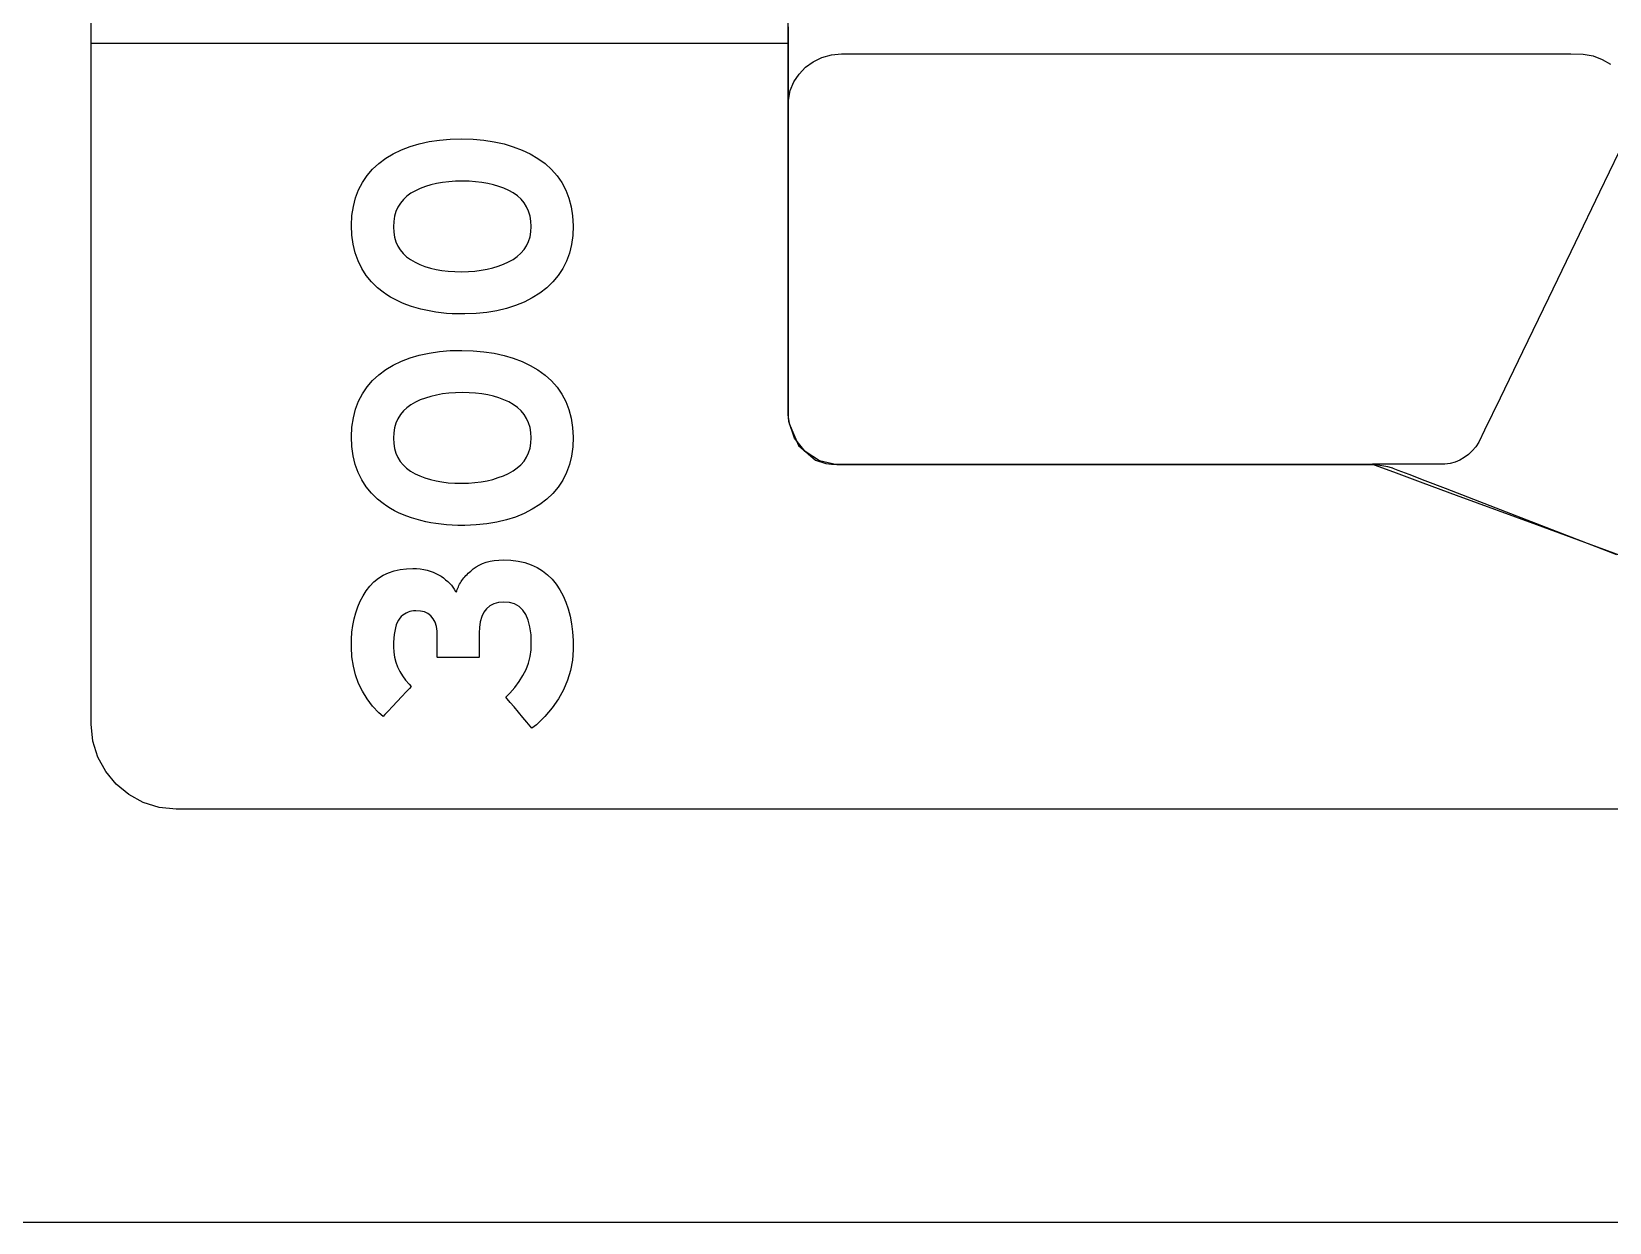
# Model space of a CAD drawing. Extents: x 1 to 47.7, y 0.2 to 35.
# Drawn here: x 36.263 to 37.19, y 2.26 to 2.96 of the extents above; entities that cross this region are included whole.
import ezdxf

# ---------------------------------------------------------------- set-up
doc = ezdxf.new("R2010")
doc.units = 0
doc.header["$MEASUREMENT"] = 0
for name, color, linetype in [('7_1__EMPTY_IO_BOARD_POSITI', 7, 'CONTINUOUS'), ('7_2___8__INDEPENDENT_INPUT', 7, 'CONTINUOUS'), ('7_3___8__OPTOISO_INDEPENDE', 7, 'CONTINUOUS'), ('7_4___24__OPTOISO_INDEPEND', 7, 'CONTINUOUS'), ('7_5___8__INDEPENDENT_INPUT', 7, 'CONTINUOUS'), ('7_6____8__INDEPENDENT_INPU', 7, 'CONTINUOUS'), ('7_7____8__OPTOISO_INDEPEND', 7, 'CONTINUOUS'), ('7_8____8__OPTOISO_INDEPEND', 7, 'CONTINUOUS'), ('8_0_____DWG', 7, 'CONTINUOUS')]:
    doc.layers.add(name, color=color, linetype=linetype)

msp = doc.modelspace()

# ---------------------------------------------------------------- linework, layer by layer
at = {"layer": '7_1__EMPTY_IO_BOARD_POSITI'}
msp.add_lwpolyline([(37.19469, 2.65235), (37.12378, 2.67977), (37.09403, 2.69127), (37.08212, 2.69588), (37.07274, 2.6995), (37.06635, 2.70197), (37.06338, 2.70312), (37.06313, 2.70321), (37.06241, 2.70344), (37.06026, 2.70413), (37.05426, 2.70509), (37.05246, 2.70521), (37.05242, 2.70521), (37.05041, 2.70521), (37.04334, 2.70521), (37.03179, 2.70521), (37.01635, 2.70521), (36.99765, 2.70521), (36.97631, 2.70521), (36.95294, 2.70521), (36.85152, 2.70521), (36.80469, 2.70521), (36.7844, 2.70521), (36.76703, 2.70521), (36.75318, 2.70521), (36.74347, 2.70521), (36.73852, 2.70521), (36.73647, 2.70525), (36.72636, 2.70758), (36.71787, 2.71303), (36.71165, 2.72094), (36.70836, 2.73066), (36.70807, 2.73329), (36.70802, 2.73463), (36.70801, 2.73527), (36.70801, 2.73883), (36.70801, 2.74783), (36.70801, 2.76211), (36.70801, 2.78151), (36.70801, 2.80588), (36.70801, 2.83507), (36.70801, 2.86892), (36.70801, 2.90729), (36.70801, 2.95001), (36.70801, 2.99694)], dxfattribs=at)
at = {"layer": '7_2___8__INDEPENDENT_INPUT'}
for points in [[(36.70795, 2.96258), (36.70795, 2.93088), (36.70795, 2.90134), (36.70795, 2.87403), (36.70795, 2.84901), (36.70795, 2.82632), (36.70795, 2.80603), (36.70795, 2.78818), (36.70795, 2.77284), (36.70795, 2.76007), (36.70795, 2.7499), (36.70795, 2.74241), (36.70795, 2.73765), (36.70795, 2.73523), (36.70803, 2.73331), (36.70848, 2.72957), (36.71392, 2.71653), (36.72391, 2.70797), (36.7301, 2.70596), (36.7334, 2.70562), (36.73764, 2.70561), (36.74323, 2.70561), (36.75113, 2.70561), (36.77296, 2.70561), (36.80133, 2.70561), (36.83441, 2.70561), (36.90748, 2.70561), (36.94383, 2.70561), (36.97764, 2.70561), (37.0071, 2.70561), (37.03039, 2.70561), (37.03915, 2.70561), (37.04569, 2.70561), (37.04978, 2.70561), (37.05119, 2.70561), (37.05214, 2.70526), (37.05488, 2.70426), (37.06513, 2.70048), (37.08074, 2.69475), (37.10047, 2.68749), (37.14748, 2.67019), (37.19643, 2.65219)], [(36.70795, 2.90425), (36.70795, 2.90472), (36.70795, 2.90598), (36.70795, 2.90778), (36.70795, 2.90989), (36.70795, 2.91205), (36.70795, 2.91404), (36.70795, 2.9156), (36.70795, 2.91649), (36.7081, 2.91951), (36.7092, 2.92504), (36.71132, 2.93016), (36.71434, 2.93477), (36.71815, 2.93877), (36.72266, 2.94205), (36.72775, 2.94452), (36.73333, 2.94608), (36.73928, 2.94662), (36.75584, 2.94662), (36.79989, 2.94662), (36.86296, 2.94662), (36.9366, 2.94662), (37.01235, 2.94662), (37.08176, 2.94662), (37.13638, 2.94662), (37.16773, 2.94662), (37.17507, 2.94648), (37.18084, 2.94542), (37.18619, 2.9434), (37.191, 2.94051)], [(37.19597, 2.88893), (37.18465, 2.86549), (37.17025, 2.83569), (37.15455, 2.80317), (37.13928, 2.77156), (37.1262, 2.74449), (37.11707, 2.72558), (37.11363, 2.71847), (37.11184, 2.71584), (37.10981, 2.71346), (37.10756, 2.71135), (37.10511, 2.70953), (37.10249, 2.70803), (37.0997, 2.70687), (37.09678, 2.70607), (37.09375, 2.70566), (37.09178, 2.70561), (37.08881, 2.70561), (37.08364, 2.70561), (37.07706, 2.70561), (37.06988, 2.70561), (37.06291, 2.70561), (37.05693, 2.70561), (37.05276, 2.70561), (37.05119, 2.70561)]]:
    msp.add_lwpolyline(points, dxfattribs=at)
at = {"layer": '7_3___8__OPTOISO_INDEPENDE'}
for points in [[(36.70795, 2.96258), (36.70795, 2.93088), (36.70795, 2.90134), (36.70795, 2.87403), (36.70795, 2.84901), (36.70795, 2.82632), (36.70795, 2.80603), (36.70795, 2.78818), (36.70795, 2.77284), (36.70795, 2.76007), (36.70795, 2.7499), (36.70795, 2.74241), (36.70795, 2.73765), (36.70795, 2.73523), (36.70803, 2.73331), (36.70848, 2.72957), (36.71392, 2.71653), (36.72391, 2.70797), (36.7301, 2.70596), (36.7334, 2.70562), (36.73764, 2.70561), (36.74323, 2.70561), (36.75113, 2.70561), (36.77296, 2.70561), (36.80133, 2.70561), (36.83441, 2.70561), (36.90748, 2.70561), (36.94383, 2.70561), (36.97764, 2.70561), (37.0071, 2.70561), (37.03039, 2.70561), (37.03915, 2.70561), (37.04569, 2.70561), (37.04978, 2.70561), (37.05119, 2.70561), (37.05214, 2.70526), (37.05488, 2.70426), (37.06513, 2.70048), (37.08074, 2.69475), (37.10047, 2.68749), (37.14748, 2.67019), (37.19643, 2.65219)], [(36.70795, 2.90425), (36.70795, 2.90472), (36.70795, 2.90598), (36.70795, 2.90778), (36.70795, 2.90989), (36.70795, 2.91205), (36.70795, 2.91404), (36.70795, 2.9156), (36.70795, 2.91649), (36.7081, 2.91951), (36.7092, 2.92504), (36.71132, 2.93016), (36.71434, 2.93477), (36.71815, 2.93877), (36.72266, 2.94205), (36.72775, 2.94452), (36.73333, 2.94608), (36.73928, 2.94662), (36.75584, 2.94662), (36.79989, 2.94662), (36.86296, 2.94662), (36.9366, 2.94662), (37.01235, 2.94662), (37.08176, 2.94662), (37.13638, 2.94662), (37.16773, 2.94662), (37.17507, 2.94648), (37.18084, 2.94542), (37.18619, 2.9434), (37.191, 2.94051)], [(37.19597, 2.88893), (37.18465, 2.86549), (37.17025, 2.83569), (37.15455, 2.80317), (37.13928, 2.77156), (37.1262, 2.74449), (37.11707, 2.72558), (37.11363, 2.71847), (37.11184, 2.71584), (37.10981, 2.71346), (37.10756, 2.71135), (37.10511, 2.70953), (37.10249, 2.70803), (37.0997, 2.70687), (37.09678, 2.70607), (37.09375, 2.70566), (37.09178, 2.70561), (37.08881, 2.70561), (37.08364, 2.70561), (37.07706, 2.70561), (37.06988, 2.70561), (37.06291, 2.70561), (37.05693, 2.70561), (37.05276, 2.70561), (37.05119, 2.70561)]]:
    msp.add_lwpolyline(points, dxfattribs=at)
at = {"layer": '7_4___24__OPTOISO_INDEPEND'}
for points in [[(36.70795, 2.96258), (36.70795, 2.93088), (36.70795, 2.90134), (36.70795, 2.87403), (36.70795, 2.84901), (36.70795, 2.82632), (36.70795, 2.80603), (36.70795, 2.78818), (36.70795, 2.77284), (36.70795, 2.76007), (36.70795, 2.7499), (36.70795, 2.74241), (36.70795, 2.73765), (36.70795, 2.73523), (36.70803, 2.73331), (36.70848, 2.72957), (36.71392, 2.71653), (36.72391, 2.70797), (36.7301, 2.70596), (36.7334, 2.70562), (36.73764, 2.70561), (36.74323, 2.70561), (36.75113, 2.70561), (36.77296, 2.70561), (36.80133, 2.70561), (36.83441, 2.70561), (36.90748, 2.70561), (36.94383, 2.70561), (36.97764, 2.70561), (37.0071, 2.70561), (37.03039, 2.70561), (37.03915, 2.70561), (37.04569, 2.70561), (37.04978, 2.70561), (37.05119, 2.70561), (37.05214, 2.70526), (37.05488, 2.70426), (37.06513, 2.70048), (37.08074, 2.69475), (37.10047, 2.68749), (37.14748, 2.67019), (37.19643, 2.65219)], [(36.70795, 2.90425), (36.70795, 2.90472), (36.70795, 2.90598), (36.70795, 2.90778), (36.70795, 2.90989), (36.70795, 2.91205), (36.70795, 2.91404), (36.70795, 2.9156), (36.70795, 2.91649), (36.7081, 2.91951), (36.7092, 2.92504), (36.71132, 2.93016), (36.71434, 2.93477), (36.71815, 2.93877), (36.72266, 2.94205), (36.72775, 2.94452), (36.73333, 2.94608), (36.73928, 2.94662), (36.75584, 2.94662), (36.79989, 2.94662), (36.86296, 2.94662), (36.9366, 2.94662), (37.01235, 2.94662), (37.08176, 2.94662), (37.13638, 2.94662), (37.16773, 2.94662), (37.17507, 2.94648), (37.18084, 2.94542), (37.18619, 2.9434), (37.191, 2.94051)], [(37.19597, 2.88893), (37.18465, 2.86549), (37.17025, 2.83569), (37.15455, 2.80317), (37.13928, 2.77156), (37.1262, 2.74449), (37.11707, 2.72558), (37.11363, 2.71847), (37.11184, 2.71584), (37.10981, 2.71346), (37.10756, 2.71135), (37.10511, 2.70953), (37.10249, 2.70803), (37.0997, 2.70687), (37.09678, 2.70607), (37.09375, 2.70566), (37.09178, 2.70561), (37.08881, 2.70561), (37.08364, 2.70561), (37.07706, 2.70561), (37.06988, 2.70561), (37.06291, 2.70561), (37.05693, 2.70561), (37.05276, 2.70561), (37.05119, 2.70561)]]:
    msp.add_lwpolyline(points, dxfattribs=at)
at = {"layer": '7_5___8__INDEPENDENT_INPUT'}
for points in [[(36.70795, 2.96258), (36.70795, 2.93088), (36.70795, 2.90134), (36.70795, 2.87403), (36.70795, 2.84901), (36.70795, 2.82632), (36.70795, 2.80603), (36.70795, 2.78818), (36.70795, 2.77284), (36.70795, 2.76007), (36.70795, 2.7499), (36.70795, 2.74241), (36.70795, 2.73765), (36.70795, 2.73523), (36.70803, 2.73331), (36.70848, 2.72957), (36.71392, 2.71653), (36.72391, 2.70797), (36.7301, 2.70596), (36.7334, 2.70562), (36.73764, 2.70561), (36.74323, 2.70561), (36.75113, 2.70561), (36.77296, 2.70561), (36.80133, 2.70561), (36.83441, 2.70561), (36.90748, 2.70561), (36.94383, 2.70561), (36.97764, 2.70561), (37.0071, 2.70561), (37.03039, 2.70561), (37.03915, 2.70561), (37.04569, 2.70561), (37.04978, 2.70561), (37.05119, 2.70561), (37.05214, 2.70526), (37.05488, 2.70426), (37.06513, 2.70048), (37.08074, 2.69475), (37.10047, 2.68749), (37.14748, 2.67019), (37.19643, 2.65219)], [(36.70795, 2.90425), (36.70795, 2.90472), (36.70795, 2.90598), (36.70795, 2.90778), (36.70795, 2.90989), (36.70795, 2.91205), (36.70795, 2.91404), (36.70795, 2.9156), (36.70795, 2.91649), (36.7081, 2.91951), (36.7092, 2.92504), (36.71132, 2.93016), (36.71434, 2.93477), (36.71815, 2.93877), (36.72266, 2.94205), (36.72775, 2.94452), (36.73333, 2.94608), (36.73928, 2.94662), (36.75584, 2.94662), (36.79989, 2.94662), (36.86296, 2.94662), (36.9366, 2.94662), (37.01235, 2.94662), (37.08176, 2.94662), (37.13638, 2.94662), (37.16773, 2.94662), (37.17507, 2.94648), (37.18084, 2.94542), (37.18619, 2.9434), (37.191, 2.94051)], [(37.19597, 2.88893), (37.18465, 2.86549), (37.17025, 2.83569), (37.15455, 2.80317), (37.13928, 2.77156), (37.1262, 2.74449), (37.11707, 2.72558), (37.11363, 2.71847), (37.11184, 2.71584), (37.10981, 2.71346), (37.10756, 2.71135), (37.10511, 2.70953), (37.10249, 2.70803), (37.0997, 2.70687), (37.09678, 2.70607), (37.09375, 2.70566), (37.09178, 2.70561), (37.08881, 2.70561), (37.08364, 2.70561), (37.07706, 2.70561), (37.06988, 2.70561), (37.06291, 2.70561), (37.05693, 2.70561), (37.05276, 2.70561), (37.05119, 2.70561)]]:
    msp.add_lwpolyline(points, dxfattribs=at)
at = {"layer": '7_6____8__INDEPENDENT_INPU'}
for points in [[(36.70795, 2.96258), (36.70795, 2.93088), (36.70795, 2.90134), (36.70795, 2.87403), (36.70795, 2.84901), (36.70795, 2.82632), (36.70795, 2.80603), (36.70795, 2.78818), (36.70795, 2.77284), (36.70795, 2.76007), (36.70795, 2.7499), (36.70795, 2.74241), (36.70795, 2.73765), (36.70795, 2.73523), (36.70803, 2.73331), (36.70848, 2.72957), (36.71392, 2.71653), (36.72391, 2.70797), (36.7301, 2.70596), (36.7334, 2.70562), (36.73764, 2.70561), (36.74323, 2.70561), (36.75113, 2.70561), (36.77296, 2.70561), (36.80133, 2.70561), (36.83441, 2.70561), (36.90748, 2.70561), (36.94383, 2.70561), (36.97764, 2.70561), (37.0071, 2.70561), (37.03039, 2.70561), (37.03915, 2.70561), (37.04569, 2.70561), (37.04978, 2.70561), (37.05119, 2.70561), (37.05214, 2.70526), (37.05488, 2.70426), (37.06513, 2.70048), (37.08074, 2.69475), (37.10047, 2.68749), (37.14748, 2.67019), (37.19643, 2.65219)], [(36.70795, 2.90425), (36.70795, 2.90472), (36.70795, 2.90598), (36.70795, 2.90778), (36.70795, 2.90989), (36.70795, 2.91205), (36.70795, 2.91404), (36.70795, 2.9156), (36.70795, 2.91649), (36.7081, 2.91951), (36.7092, 2.92504), (36.71132, 2.93016), (36.71434, 2.93477), (36.71815, 2.93877), (36.72266, 2.94205), (36.72775, 2.94452), (36.73333, 2.94608), (36.73928, 2.94662), (36.75584, 2.94662), (36.79989, 2.94662), (36.86296, 2.94662), (36.9366, 2.94662), (37.01235, 2.94662), (37.08176, 2.94662), (37.13638, 2.94662), (37.16773, 2.94662), (37.17507, 2.94648), (37.18084, 2.94542), (37.18619, 2.9434), (37.191, 2.94051)], [(37.19597, 2.88893), (37.18465, 2.86549), (37.17025, 2.83569), (37.15455, 2.80317), (37.13928, 2.77156), (37.1262, 2.74449), (37.11707, 2.72558), (37.11363, 2.71847), (37.11184, 2.71584), (37.10981, 2.71346), (37.10756, 2.71135), (37.10511, 2.70953), (37.10249, 2.70803), (37.0997, 2.70687), (37.09678, 2.70607), (37.09375, 2.70566), (37.09178, 2.70561), (37.08881, 2.70561), (37.08364, 2.70561), (37.07706, 2.70561), (37.06988, 2.70561), (37.06291, 2.70561), (37.05693, 2.70561), (37.05276, 2.70561), (37.05119, 2.70561)]]:
    msp.add_lwpolyline(points, dxfattribs=at)
at = {"layer": '7_7____8__OPTOISO_INDEPEND'}
for points in [[(36.70795, 2.96258), (36.70795, 2.93088), (36.70795, 2.90134), (36.70795, 2.87403), (36.70795, 2.84901), (36.70795, 2.82632), (36.70795, 2.80603), (36.70795, 2.78818), (36.70795, 2.77284), (36.70795, 2.76007), (36.70795, 2.7499), (36.70795, 2.74241), (36.70795, 2.73765), (36.70795, 2.73523), (36.70803, 2.73331), (36.70848, 2.72957), (36.71392, 2.71653), (36.72391, 2.70797), (36.7301, 2.70596), (36.7334, 2.70562), (36.73764, 2.70561), (36.74323, 2.70561), (36.75113, 2.70561), (36.77296, 2.70561), (36.80133, 2.70561), (36.83441, 2.70561), (36.90748, 2.70561), (36.94383, 2.70561), (36.97764, 2.70561), (37.0071, 2.70561), (37.03039, 2.70561), (37.03915, 2.70561), (37.04569, 2.70561), (37.04978, 2.70561), (37.05119, 2.70561), (37.05214, 2.70526), (37.05488, 2.70426), (37.06513, 2.70048), (37.08074, 2.69475), (37.10047, 2.68749), (37.14748, 2.67019), (37.19643, 2.65219)], [(36.70795, 2.90425), (36.70795, 2.90472), (36.70795, 2.90598), (36.70795, 2.90778), (36.70795, 2.90989), (36.70795, 2.91205), (36.70795, 2.91404), (36.70795, 2.9156), (36.70795, 2.91649), (36.7081, 2.91951), (36.7092, 2.92504), (36.71132, 2.93016), (36.71434, 2.93477), (36.71815, 2.93877), (36.72266, 2.94205), (36.72775, 2.94452), (36.73333, 2.94608), (36.73928, 2.94662), (36.75584, 2.94662), (36.79989, 2.94662), (36.86296, 2.94662), (36.9366, 2.94662), (37.01235, 2.94662), (37.08176, 2.94662), (37.13638, 2.94662), (37.16773, 2.94662), (37.17507, 2.94648), (37.18084, 2.94542), (37.18619, 2.9434), (37.191, 2.94051)], [(37.19597, 2.88893), (37.18465, 2.86549), (37.17025, 2.83569), (37.15455, 2.80317), (37.13928, 2.77156), (37.1262, 2.74449), (37.11707, 2.72558), (37.11363, 2.71847), (37.11184, 2.71584), (37.10981, 2.71346), (37.10756, 2.71135), (37.10511, 2.70953), (37.10249, 2.70803), (37.0997, 2.70687), (37.09678, 2.70607), (37.09375, 2.70566), (37.09178, 2.70561), (37.08881, 2.70561), (37.08364, 2.70561), (37.07706, 2.70561), (37.06988, 2.70561), (37.06291, 2.70561), (37.05693, 2.70561), (37.05276, 2.70561), (37.05119, 2.70561)]]:
    msp.add_lwpolyline(points, dxfattribs=at)
at = {"layer": '7_8____8__OPTOISO_INDEPEND'}
for points in [[(36.70795, 2.96258), (36.70795, 2.93088), (36.70795, 2.90134), (36.70795, 2.87403), (36.70795, 2.84901), (36.70795, 2.82632), (36.70795, 2.80603), (36.70795, 2.78818), (36.70795, 2.77284), (36.70795, 2.76007), (36.70795, 2.7499), (36.70795, 2.74241), (36.70795, 2.73765), (36.70795, 2.73523), (36.70803, 2.73331), (36.70848, 2.72957), (36.71392, 2.71653), (36.72391, 2.70797), (36.7301, 2.70596), (36.7334, 2.70562), (36.73764, 2.70561), (36.74323, 2.70561), (36.75113, 2.70561), (36.77296, 2.70561), (36.80133, 2.70561), (36.83441, 2.70561), (36.90748, 2.70561), (36.94383, 2.70561), (36.97764, 2.70561), (37.0071, 2.70561), (37.03039, 2.70561), (37.03915, 2.70561), (37.04569, 2.70561), (37.04978, 2.70561), (37.05119, 2.70561), (37.05214, 2.70526), (37.05488, 2.70426), (37.06513, 2.70048), (37.08074, 2.69475), (37.10047, 2.68749), (37.14748, 2.67019), (37.19643, 2.65219)], [(36.70795, 2.90425), (36.70795, 2.90472), (36.70795, 2.90598), (36.70795, 2.90778), (36.70795, 2.90989), (36.70795, 2.91205), (36.70795, 2.91404), (36.70795, 2.9156), (36.70795, 2.91649), (36.7081, 2.91951), (36.7092, 2.92504), (36.71132, 2.93016), (36.71434, 2.93477), (36.71815, 2.93877), (36.72266, 2.94205), (36.72775, 2.94452), (36.73333, 2.94608), (36.73928, 2.94662), (36.75584, 2.94662), (36.79989, 2.94662), (36.86296, 2.94662), (36.9366, 2.94662), (37.01235, 2.94662), (37.08176, 2.94662), (37.13638, 2.94662), (37.16773, 2.94662), (37.17507, 2.94648), (37.18084, 2.94542), (37.18619, 2.9434), (37.191, 2.94051)], [(37.19597, 2.88893), (37.18465, 2.86549), (37.17025, 2.83569), (37.15455, 2.80317), (37.13928, 2.77156), (37.1262, 2.74449), (37.11707, 2.72558), (37.11363, 2.71847), (37.11184, 2.71584), (37.10981, 2.71346), (37.10756, 2.71135), (37.10511, 2.70953), (37.10249, 2.70803), (37.0997, 2.70687), (37.09678, 2.70607), (37.09375, 2.70566), (37.09178, 2.70561), (37.08881, 2.70561), (37.08364, 2.70561), (37.07706, 2.70561), (37.06988, 2.70561), (37.06291, 2.70561), (37.05693, 2.70561), (37.05276, 2.70561), (37.05119, 2.70561)]]:
    msp.add_lwpolyline(points, dxfattribs=at)
at = {"layer": '8_0_____DWG'}
for points in [[(37.21241, 2.50297), (37.13845, 2.50297), (37.06448, 2.50297), (36.99109, 2.50297), (36.91887, 2.50297), (36.84837, 2.50297), (36.81396, 2.50297), (36.78019, 2.50297), (36.74715, 2.50297), (36.71491, 2.50297), (36.68353, 2.50297), (36.65309, 2.50297), (36.62367, 2.50297), (36.59533, 2.50297), (36.56814, 2.50297), (36.54219, 2.50297), (36.51754, 2.50297), (36.49426, 2.50297), (36.47243, 2.50297), (36.45212, 2.50297), (36.4334, 2.50297), (36.41634, 2.50297), (36.40102, 2.50297), (36.38751, 2.50297), (36.37588, 2.50297), (36.3662, 2.50297), (36.35854, 2.50297), (36.35299, 2.50297), (36.3496, 2.50297), (36.34874, 2.50297), (36.34846, 2.50297), (36.33838, 2.50399), (36.32899, 2.50691), (36.3205, 2.51152), (36.3131, 2.51762), (36.307, 2.52502), (36.30239, 2.53352), (36.29948, 2.54291), (36.29846, 2.55298), (36.29846, 2.55374), (36.29846, 2.55602), (36.29846, 2.55979), (36.29846, 2.56506), (36.29846, 2.5718), (36.29846, 2.58001), (36.29846, 2.58967), (36.29846, 2.60078), (36.29846, 2.61331), (36.29846, 2.62726), (36.29846, 2.64262), (36.29846, 2.65937), (36.29846, 2.67751), (36.29846, 2.69701), (36.29846, 2.71788), (36.29846, 2.74009), (36.29846, 2.76363), (36.29846, 2.7885), (36.29846, 2.81468), (36.29846, 2.84215), (36.29846, 2.87092), (36.29846, 2.90096), (36.29846, 2.93226), (36.29846, 2.96481)], [(36.29846, 2.95299), (36.70795, 2.95299)], [(38.39779, 2.2602), (38.31597, 2.2602), (38.23296, 2.2602), (38.14881, 2.2602), (38.06357, 2.2602), (37.97728, 2.2602), (37.89, 2.2602), (37.80176, 2.2602), (37.71262, 2.2602), (37.62263, 2.2602), (37.53183, 2.2602), (37.44028, 2.2602), (37.34801, 2.2602), (37.25507, 2.2602), (37.16152, 2.2602), (36.97275, 2.2602), (36.78208, 2.2602), (36.58989, 2.2602), (36.39656, 2.2602), (36.00801, 2.2602)]]:
    msp.add_lwpolyline(points, dxfattribs=at)
for points in [[(36.51613, 2.8967), (36.52282, 2.89647), (36.52919, 2.8959), (36.53526, 2.89497), (36.54101, 2.89371), (36.54646, 2.89209), (36.55159, 2.89014), (36.55641, 2.88783), (36.56093, 2.88518), (36.56512, 2.88216), (36.56887, 2.87877), (36.57215, 2.87505), (36.57494, 2.871), (36.57725, 2.86661), (36.57909, 2.86189), (36.58044, 2.85683), (36.58132, 2.85144), (36.58172, 2.84572), (36.58145, 2.84001), (36.58069, 2.83464), (36.57945, 2.82959), (36.57774, 2.82487), (36.57555, 2.82047), (36.57289, 2.81641), (36.56975, 2.81267), (36.56615, 2.80925), (36.56206, 2.80614), (36.55763, 2.80333), (36.55288, 2.80088), (36.54783, 2.7988), (36.54248, 2.79708), (36.53682, 2.79572), (36.53085, 2.79473), (36.52458, 2.79411), (36.518, 2.79385), (36.51385, 2.79387), (36.51052, 2.79399), (36.50727, 2.79421), (36.5041, 2.79452), (36.50099, 2.79493), (36.49797, 2.79543), (36.49501, 2.79603), (36.49214, 2.79673), (36.48933, 2.7975), (36.48662, 2.79831), (36.48399, 2.79921), (36.48145, 2.80021), (36.479, 2.80131), (36.47663, 2.8025), (36.47436, 2.80379), (36.47218, 2.80517), (36.47008, 2.80664), (36.46675, 2.80928), (36.46316, 2.81272), (36.46005, 2.81649), (36.45741, 2.82059), (36.45524, 2.825), (36.45355, 2.82974), (36.45234, 2.8348), (36.45159, 2.84018), (36.45134, 2.84588), (36.45168, 2.85161), (36.45249, 2.857), (36.45378, 2.86205), (36.45556, 2.86678), (36.45781, 2.87117), (36.46054, 2.87523), (36.46375, 2.87895), (36.46744, 2.88234), (36.47156, 2.88536), (36.47598, 2.88802), (36.48073, 2.89032), (36.48581, 2.89227), (36.49122, 2.89387), (36.49696, 2.89511), (36.50302, 2.89599), (36.50941, 2.89652)], [(36.51649, 2.87187), (36.51246, 2.87178), (36.50859, 2.87152), (36.50489, 2.87108), (36.50137, 2.87046), (36.49801, 2.86968), (36.49482, 2.86871), (36.4918, 2.86758), (36.48895, 2.86627), (36.48629, 2.86476), (36.48392, 2.86302), (36.48186, 2.86108), (36.48011, 2.85893), (36.47866, 2.85657), (36.47753, 2.854), (36.47671, 2.85123), (36.4762, 2.84825), (36.47601, 2.84507), (36.4762, 2.84193), (36.4767, 2.83901), (36.47751, 2.83629), (36.47862, 2.83377), (36.48004, 2.83146), (36.48176, 2.82936), (36.48379, 2.82746), (36.48613, 2.82577), (36.48876, 2.82426), (36.49157, 2.82292), (36.49456, 2.82176), (36.49772, 2.82078), (36.50105, 2.81999), (36.50456, 2.81939), (36.50824, 2.81897), (36.5121, 2.81873), (36.51613, 2.81868), (36.5201, 2.81877), (36.52392, 2.81904), (36.52759, 2.81949), (36.5311, 2.82012), (36.53445, 2.82093), (36.53764, 2.82191), (36.54068, 2.82308), (36.54356, 2.82443), (36.5463, 2.82594), (36.54878, 2.82763), (36.55094, 2.82953), (36.55277, 2.83163), (36.55428, 2.83394), (36.55546, 2.83646), (36.55631, 2.83918), (36.55684, 2.8421), (36.55705, 2.84523), (36.55684, 2.84842), (36.55632, 2.8514), (36.55548, 2.85418), (36.55431, 2.85674), (36.55283, 2.8591), (36.55103, 2.86125), (36.5489, 2.8632), (36.54646, 2.86493), (36.54375, 2.86642), (36.54091, 2.8677), (36.53791, 2.86881), (36.53474, 2.86974), (36.53142, 2.87051), (36.52793, 2.8711), (36.52428, 2.87153), (36.52047, 2.87178)], [(36.51613, 2.77249), (36.52282, 2.77225), (36.52919, 2.77168), (36.53526, 2.77075), (36.54101, 2.76948), (36.54646, 2.76787), (36.55159, 2.76591), (36.55641, 2.76361), (36.56093, 2.76096), (36.56512, 2.75794), (36.56887, 2.75455), (36.57215, 2.75083), (36.57494, 2.74677), (36.57725, 2.74238), (36.57909, 2.73766), (36.58044, 2.73261), (36.58132, 2.72722), (36.58172, 2.7215), (36.58145, 2.71579), (36.58069, 2.71042), (36.57945, 2.70537), (36.57774, 2.70065), (36.57555, 2.69625), (36.57289, 2.69219), (36.56975, 2.68845), (36.56615, 2.68504), (36.56206, 2.68192), (36.55763, 2.67911), (36.55288, 2.67667), (36.54783, 2.67458), (36.54248, 2.67287), (36.53682, 2.67151), (36.53085, 2.67052), (36.52458, 2.6699), (36.518, 2.66963), (36.51385, 2.66965), (36.51052, 2.66977), (36.50727, 2.66999), (36.5041, 2.67031), (36.50099, 2.67071), (36.49797, 2.67122), (36.49501, 2.67182), (36.49214, 2.67252), (36.48933, 2.67329), (36.48662, 2.6741), (36.48399, 2.675), (36.48145, 2.676), (36.479, 2.67709), (36.47663, 2.67828), (36.47436, 2.67957), (36.47218, 2.68095), (36.47008, 2.68243), (36.46675, 2.68506), (36.46316, 2.68851), (36.46005, 2.69228), (36.45741, 2.69637), (36.45524, 2.70078), (36.45355, 2.70552), (36.45234, 2.71058), (36.45159, 2.71596), (36.45134, 2.72167), (36.45168, 2.72739), (36.45249, 2.73278), (36.45378, 2.73784), (36.45556, 2.74256), (36.45781, 2.74695), (36.46054, 2.751), (36.46375, 2.75472), (36.46744, 2.75811), (36.47156, 2.76114), (36.47598, 2.7638), (36.48073, 2.7661), (36.48581, 2.76805), (36.49122, 2.76965), (36.49696, 2.77089), (36.50302, 2.77178), (36.50941, 2.77231)], [(36.51649, 2.74764), (36.51246, 2.74755), (36.50859, 2.74729), (36.50489, 2.74685), (36.50137, 2.74624), (36.49801, 2.74545), (36.49482, 2.74449), (36.4918, 2.74336), (36.48895, 2.74204), (36.48629, 2.74053), (36.48392, 2.7388), (36.48186, 2.73686), (36.48011, 2.73471), (36.47866, 2.73235), (36.47753, 2.72979), (36.47671, 2.72701), (36.4762, 2.72403), (36.47601, 2.72084), (36.4762, 2.71771), (36.4767, 2.71479), (36.47751, 2.71207), (36.47862, 2.70955), (36.48004, 2.70724), (36.48176, 2.70514), (36.48379, 2.70324), (36.48613, 2.70155), (36.48876, 2.70004), (36.49157, 2.6987), (36.49456, 2.69754), (36.49772, 2.69656), (36.50105, 2.69578), (36.50456, 2.69517), (36.50824, 2.69475), (36.5121, 2.69451), (36.51613, 2.69446), (36.5201, 2.69455), (36.52392, 2.69482), (36.52759, 2.69527), (36.5311, 2.6959), (36.53445, 2.69671), (36.53764, 2.6977), (36.54068, 2.69887), (36.54356, 2.70021), (36.5463, 2.70172), (36.54878, 2.70341), (36.55094, 2.70531), (36.55277, 2.70741), (36.55428, 2.70972), (36.55546, 2.71223), (36.55631, 2.71496), (36.55684, 2.71788), (36.55705, 2.72102), (36.55684, 2.7242), (36.55632, 2.72719), (36.55548, 2.72996), (36.55431, 2.73252), (36.55283, 2.73488), (36.55103, 2.73703), (36.5489, 2.73897), (36.54646, 2.74071), (36.54375, 2.7422), (36.54091, 2.74347), (36.53791, 2.74458), (36.53474, 2.74551), (36.53142, 2.74628), (36.52793, 2.74687), (36.52428, 2.7473), (36.52047, 2.74755)], [(36.5406, 2.64947), (36.54508, 2.64926), (36.5493, 2.6487), (36.55327, 2.6478), (36.55697, 2.64655), (36.56042, 2.64495), (36.56362, 2.643), (36.56655, 2.64071), (36.56923, 2.63807), (36.57165, 2.63509), (36.57379, 2.63185), (36.57568, 2.62835), (36.57731, 2.62461), (36.57868, 2.62061), (36.5798, 2.61637), (36.58067, 2.61187), (36.58128, 2.60713), (36.58164, 2.60213), (36.58171, 2.59656), (36.58121, 2.59043), (36.58008, 2.58447), (36.57833, 2.5787), (36.57594, 2.57311), (36.57292, 2.5677), (36.56927, 2.56247), (36.56499, 2.55743), (36.56008, 2.55257), (36.55735, 2.55049), (36.55629, 2.55177), (36.55444, 2.55398), (36.55207, 2.5568), (36.54947, 2.55991), (36.5469, 2.56299), (36.54462, 2.5657), (36.54292, 2.56774), (36.54206, 2.56877), (36.54434, 2.57112), (36.54734, 2.57447), (36.54994, 2.57792), (36.55214, 2.58146), (36.55393, 2.58509), (36.55532, 2.5888), (36.5563, 2.59261), (36.55688, 2.59651), (36.55705, 2.60049), (36.55686, 2.60547), (36.55626, 2.61), (36.55527, 2.61393), (36.55387, 2.61724), (36.55206, 2.61994), (36.54985, 2.62202), (36.54723, 2.62349), (36.54422, 2.62434), (36.54081, 2.62458), (36.53772, 2.62429), (36.53501, 2.62356), (36.53267, 2.62236), (36.5307, 2.62072), (36.5291, 2.61862), (36.52788, 2.61607), (36.52703, 2.61306), (36.52655, 2.6096), (36.52644, 2.60655), (36.52644, 2.60583), (36.52644, 2.6043), (36.52644, 2.60221), (36.52644, 2.59981), (36.52644, 2.59737), (36.52644, 2.59513), (36.52644, 2.59335), (36.52644, 2.59228), (36.52629, 2.59208), (36.52479, 2.59208), (36.52199, 2.59208), (36.51831, 2.59208), (36.5142, 2.59208), (36.51007, 2.59208), (36.50637, 2.59208), (36.50352, 2.59208), (36.50195, 2.59208), (36.50178, 2.59224), (36.50178, 2.59317), (36.50178, 2.59476), (36.50178, 2.59678), (36.50178, 2.59899), (36.50178, 2.60116), (36.50178, 2.60307), (36.50178, 2.60448), (36.50178, 2.60518), (36.50169, 2.60754), (36.50128, 2.61036), (36.50053, 2.6128), (36.49946, 2.61487), (36.49806, 2.61656), (36.49633, 2.61787), (36.49426, 2.61881), (36.49187, 2.61937), (36.48914, 2.61955), (36.48785, 2.6195), (36.48675, 2.61934), (36.48566, 2.61907), (36.48461, 2.61869), (36.48358, 2.6182), (36.48258, 2.61759), (36.48161, 2.61688), (36.48067, 2.61605), (36.47976, 2.6151), (36.47899, 2.61397), (36.4783, 2.61265), (36.47771, 2.61116), (36.4772, 2.60948), (36.47678, 2.60762), (36.47645, 2.60558), (36.47621, 2.60336), (36.47606, 2.60095), (36.47602, 2.59823), (36.47622, 2.59516), (36.47671, 2.59218), (36.47746, 2.58931), (36.47849, 2.58654), (36.47979, 2.58386), (36.48137, 2.58129), (36.48322, 2.57882), (36.48535, 2.57645), (36.48655, 2.57503), (36.48548, 2.57389), (36.48354, 2.57183), (36.48101, 2.56915), (36.4782, 2.56616), (36.4754, 2.56319), (36.47289, 2.56053), (36.47098, 2.5585), (36.46996, 2.55741), (36.46739, 2.55959), (36.46372, 2.56354), (36.46053, 2.56774), (36.45781, 2.57219), (36.45556, 2.57688), (36.4538, 2.58182), (36.4525, 2.58701), (36.45169, 2.59244), (36.45135, 2.59812), (36.4514, 2.60276), (36.45169, 2.60692), (36.45221, 2.61091), (36.45296, 2.61473), (36.45393, 2.61838), (36.45512, 2.62186), (36.45654, 2.62517), (36.45819, 2.62831), (36.46006, 2.63129), (36.46222, 2.63404), (36.46461, 2.63647), (36.46722, 2.63857), (36.47006, 2.64035), (36.47311, 2.64181), (36.4764, 2.64294), (36.4799, 2.64375), (36.48363, 2.64423), (36.48736, 2.64438), (36.48963, 2.64427), (36.4918, 2.64407), (36.49386, 2.64376), (36.49581, 2.64335), (36.49765, 2.64283), (36.49939, 2.64221), (36.50103, 2.64149), (36.50255, 2.64066), (36.504, 2.63974), (36.5054, 2.63878), (36.50671, 2.63778), (36.50792, 2.63674), (36.50904, 2.63565), (36.51006, 2.63452), (36.51098, 2.63335), (36.51181, 2.63214), (36.51255, 2.63088), (36.51301, 2.63055), (36.51326, 2.63128), (36.51354, 2.63202), (36.51385, 2.63276), (36.51418, 2.63351), (36.51455, 2.63428), (36.51495, 2.63505), (36.51537, 2.63583), (36.51583, 2.63662), (36.51632, 2.63736), (36.51686, 2.63807), (36.51743, 2.63877), (36.51802, 2.63947), (36.51866, 2.64016), (36.51932, 2.64084), (36.52001, 2.64152), (36.52074, 2.64219), (36.5215, 2.64286), (36.52292, 2.64407), (36.52462, 2.64527), (36.52646, 2.64632), (36.52844, 2.64722), (36.53058, 2.64797), (36.53286, 2.64856), (36.53529, 2.64901), (36.53787, 2.64932)]]:
    msp.add_lwpolyline(points, close=True, dxfattribs=at)

doc.saveas('drawing.dxf')
